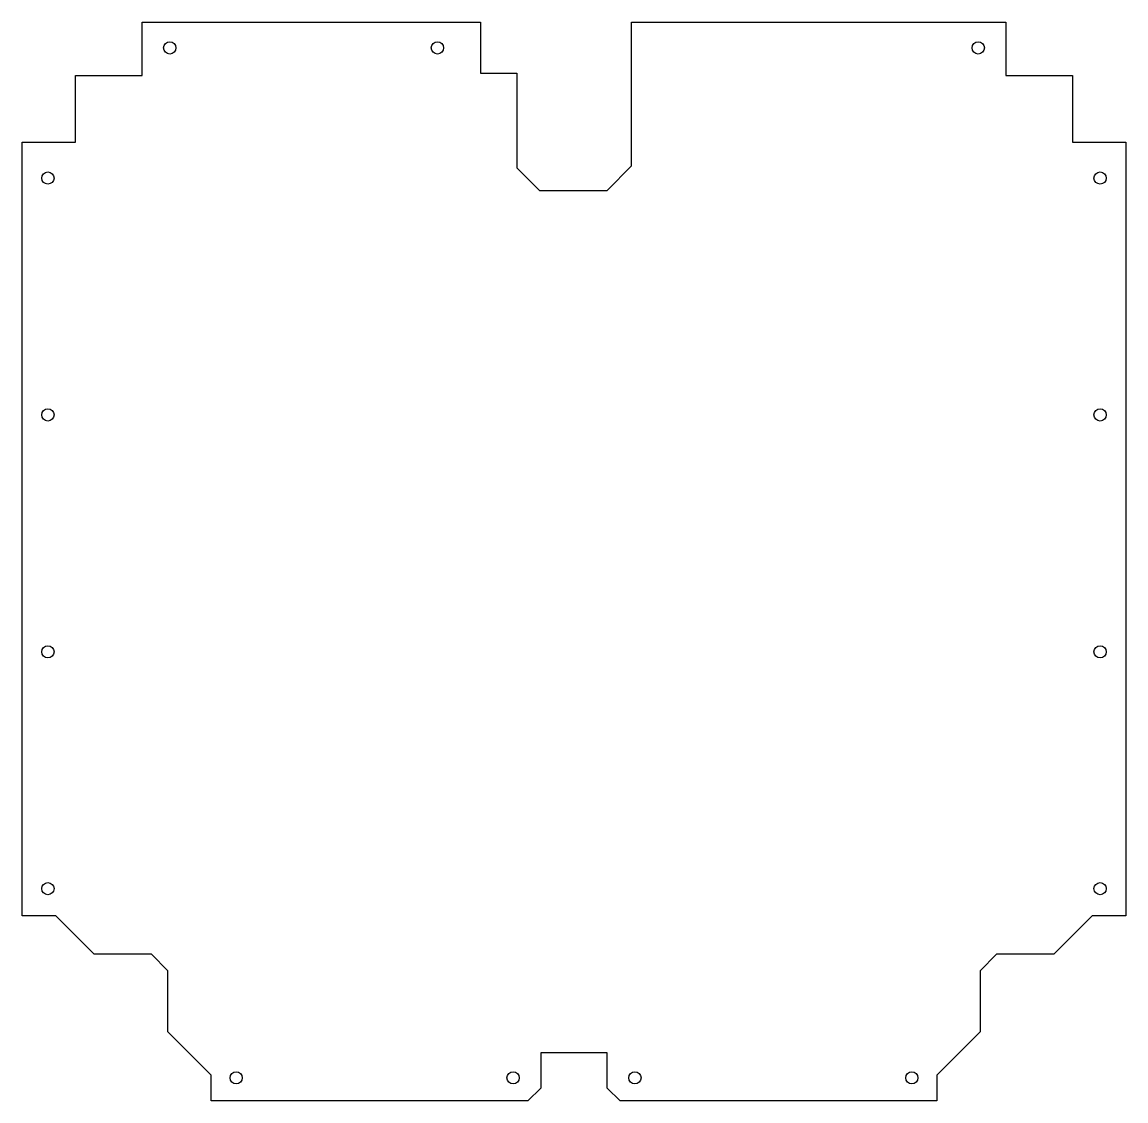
# Model space of a CAD drawing. Header units: millimetres. Extents: x -299 to 299, y -6 to 579.
import ezdxf

# ---------------------------------------------------------------- set-up
doc = ezdxf.new("R2010")
doc.units = ezdxf.units.MM
doc.layers.get('0').update_dxf_attribs({"linetype": 'CONTINUOUS'})

msp = doc.modelspace()

# ---------------------------------------------------------------- linework, layer by layer
msp.add_lwpolyline([(25, -5.5), (18, 1.5), (18, 20.5), (-18, 20.5), (-18, 1.5), (-25, -5.5), (-196.49, -5.5), (-196.49, 8.39), (-220, 32), (-220, 65), (-228.95, 73.99), (-260, 73.99), (-280.75, 94.83), (-299, 94.83), (-299, 514), (-270, 514), (-270, 550), (-234, 550), (-234, 579), (-50.62, 579), (-50.62, 551.3), (-31, 551.3), (-31, 500), (-18.62, 487.79), (18, 487.79), (31.16, 501.14), (31.16, 579), (234, 579), (234, 550), (270, 550), (270, 514), (299, 514), (299, 94.83), (280.75, 94.83), (260, 73.99), (228.95, 73.99), (220, 65), (220, 32), (196.49, 8.39), (196.49, -5.5)], close=True)
for centre in [(-219, 565), (-74, 565), (219, 565), (-285, 494.5), (285, 494.5), (-285, 366.17), (285, 366.17), (-285, 237.84), (285, 237.84), (-285, 109.5), (285, 109.5), (-183, 7), (-33, 7), (33, 7), (183, 7)]:
    msp.add_circle(centre, 3.3)

doc.saveas('drawing.dxf')
